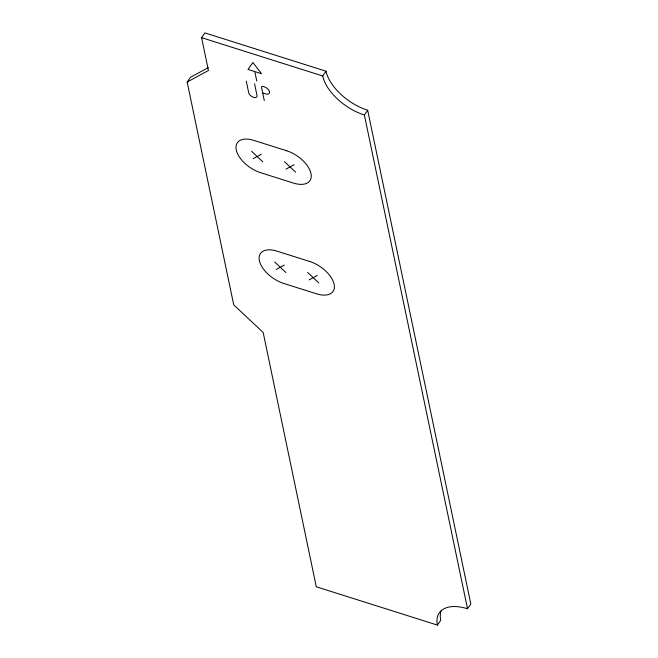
<?xml version="1.0" encoding="UTF-8"?>
<svg xmlns="http://www.w3.org/2000/svg" width="658" height="658" viewBox="0 0 658 658"><rect width="100%" height="100%" fill="white"/><g stroke="black" fill="none" stroke-linecap="round" stroke-linejoin="round"><path stroke-width="0.99" d="M187.168 82.061L208.438 70.513L201.578 37.67L204.877 32.9L326.023 71.212A41.396 22.413 34.7 0 0 367.682 110.24L470.832 603.995L467.525 608.757A41.396 22.413 34.7 0 0 437.43 625.1L316.292 586.788L263.159 332.454L233.722 304.868L187.168 82.061L190.475 77.29L208.199 67.667M201.578 37.67L322.716 75.974L326.023 71.212M467.525 608.757L364.376 115.01L367.682 110.24M437.43 625.1L440.737 620.33A41.396 22.413 34.7 0 1 441.255 610.599M253.124 158.726L261.226 154.326M286.008 169.122L294.11 164.73M276.261 269.476L284.363 265.075M309.145 279.872L317.246 275.472M254.309 71.418L248.008 69.427L252.894 62.518L261.555 73.712L254.786 71.574L256.752 80.975M263.167 93.099L265.635 93.88A5.322 2.879 34.7 0 0 269.5 91.775A5.322 2.879 34.7 0 0 264.146 86.757L263.447 86.535A2.591 1.398 34.7 0 0 261.563 87.563L264.286 100.592M284.453 161.671L295.672 172.182M251.57 151.274L262.781 161.778M307.59 272.42L318.809 282.932M274.707 262.024L285.917 272.527M254.556 83.73L257.007 95.459A4.771 2.583 34.7 0 1 253.536 97.343A4.771 2.583 34.7 0 1 248.732 92.844L246.281 81.115M364.376 115.01A41.396 22.413 34.7 0 1 322.716 75.974M286.691 150.772L253.799 140.376A24.149 13.07 34.7 0 0 236.247 149.909A24.149 13.07 34.7 0 0 260.552 172.676L293.435 183.08A24.149 13.07 34.7 0 0 310.987 173.548A24.149 13.07 34.7 0 0 286.691 150.772M309.819 261.522L276.936 251.126A24.149 13.07 34.7 0 0 259.384 260.658A24.149 13.07 34.7 0 0 283.688 283.425L316.572 293.822A24.149 13.07 34.7 0 0 334.124 284.289A24.149 13.07 34.7 0 0 309.819 261.522"/></g></svg>
